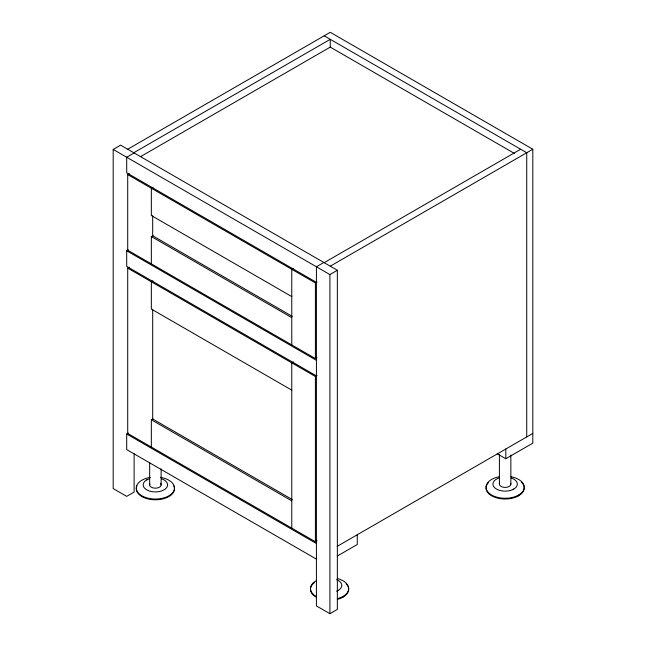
<?xml version="1.0" encoding="UTF-8"?>
<svg xmlns="http://www.w3.org/2000/svg" width="646" height="646" viewBox="0 0 646 646"><rect width="100%" height="100%" fill="white"/><g stroke="black" fill="none" stroke-linecap="round" stroke-linejoin="round"><path stroke-width="0.97" d="M146.747 479.881L147.296 479.469M337.68 590.84L338.221 590.428M513.223 489.49L513.764 489.079M134.118 453.726L134.118 492.082L126.697 496.37L113.187 488.57L113.187 149.436L120.616 145.148L337.349 270.278L337.349 609.412L329.92 613.7L316.419 605.908L316.419 266.766L323.848 262.478M127.706 149.242L330.259 32.3L532.813 149.242L532.813 443.156L505.802 458.749L497.145 453.75M133.787 152.747L330.259 39.317L330.259 47.376M134.118 152.949L126.697 157.236L126.697 172.821L316.419 282.359M140.771 156.51L330.259 47.11L514.539 153.506M317.057 357.618L315.401 358.57L127.706 250.204L127.706 174.581L129.361 173.629M152.989 187.267L151.342 188.22L151.342 215.506L291.774 296.587M316.419 375.915L126.697 266.378L126.697 250.785L128.344 249.832M151.342 263.843L151.342 236.557L152.989 235.604M317.057 540.823L315.401 541.776L127.706 433.418L127.706 268.13L129.361 267.178M152.989 280.824L151.342 281.777L151.342 309.063L291.774 390.144M293.421 268.348L291.774 269.301L291.774 344.924M324.179 262.672L520.66 149.242M330.259 266.184L532.813 149.242M127.706 174.581L315.401 282.948L317.057 281.995M113.187 149.436L329.92 274.566L337.349 270.278M316.419 559.129L126.697 449.592L126.697 433.999L128.344 433.046M151.342 447.056L151.342 419.771L152.989 418.818M293.421 361.905L291.774 362.858L291.774 528.137M127.706 268.13L315.401 376.497L317.057 375.544M337.228 546.33L532.813 433.418M337.228 556.077L357.262 544.505L357.262 534.767M324.179 35.805L526.732 152.747L526.732 436.922M292.25 316.354L152.69 235.782L152.69 215.732M151.342 236.557L291.774 317.638M126.697 250.785L316.419 360.323M292.25 499.568L152.69 418.988L152.69 309.289M151.342 419.771L291.774 500.852M126.697 433.999L316.419 543.536M518.633 495.03L518.633 495.781M510.857 454.945L510.857 484.169M505.802 449.002L505.802 458.749M499.398 454.784L499.398 484.007M343.083 596.379L343.083 597.13M329.92 274.566L329.92 613.7M315.401 282.948L315.401 358.57M315.401 376.497L315.401 541.776M161.12 468.826L161.12 484.952M149.662 462.617L149.662 484.791M510.695 483.313A5.725 3.311 0 0 1 508.507 486.761A5.725 3.311 0 0 1 502.144 486.914L500.981 486.373A5.725 3.311 0 0 1 499.633 483.16M511.026 476.748A19.097 11.022 0 0 1 520.579 493.714A19.097 11.022 0 0 1 489.676 493.714A19.097 11.022 0 0 1 499.229 476.748M521.669 482.473A19.097 11.022 0 0 1 510.074 498.639A19.097 11.022 0 0 1 486.034 487.988M486.099 487.027A19.097 11.022 0 0 1 488.586 482.473M511.236 477.983A12.217 7.058 0 0 1 514.491 488.626A12.217 7.058 0 0 1 495.765 488.626A12.217 7.058 0 0 1 499.019 477.983M160.418 483.281A5.725 3.311 0 0 1 159.344 487.262A5.725 3.311 0 0 1 152.408 487.69L151.245 487.149A5.725 3.311 0 0 1 149.896 483.935M160.329 477.362A19.097 11.022 0 0 1 171.029 494.335A19.097 11.022 0 0 1 139.746 494.335A19.097 11.022 0 0 1 150.445 477.362M161.5 478.759A12.217 7.058 0 0 1 164.746 489.402A12.217 7.058 0 0 1 146.028 489.402A12.217 7.058 0 0 1 149.283 478.759M173.839 485.913A19.097 11.022 0 0 1 155.387 499.794A19.097 11.022 0 0 1 136.944 485.913M337.349 578.509A19.097 11.022 0 0 1 348.678 588.587A19.097 11.022 0 0 1 337.349 598.656M316.08 596.379A19.097 11.022 0 0 1 316.08 580.786M348.032 586.487A19.097 11.022 0 0 1 337.349 599.407M316.08 597.13A19.097 11.022 0 0 1 314.432 582.627M346.119 583.822A19.097 11.022 0 0 1 347.669 585.793M336.59 579.656A12.217 7.058 0 0 1 336.59 591.219"/></g></svg>
